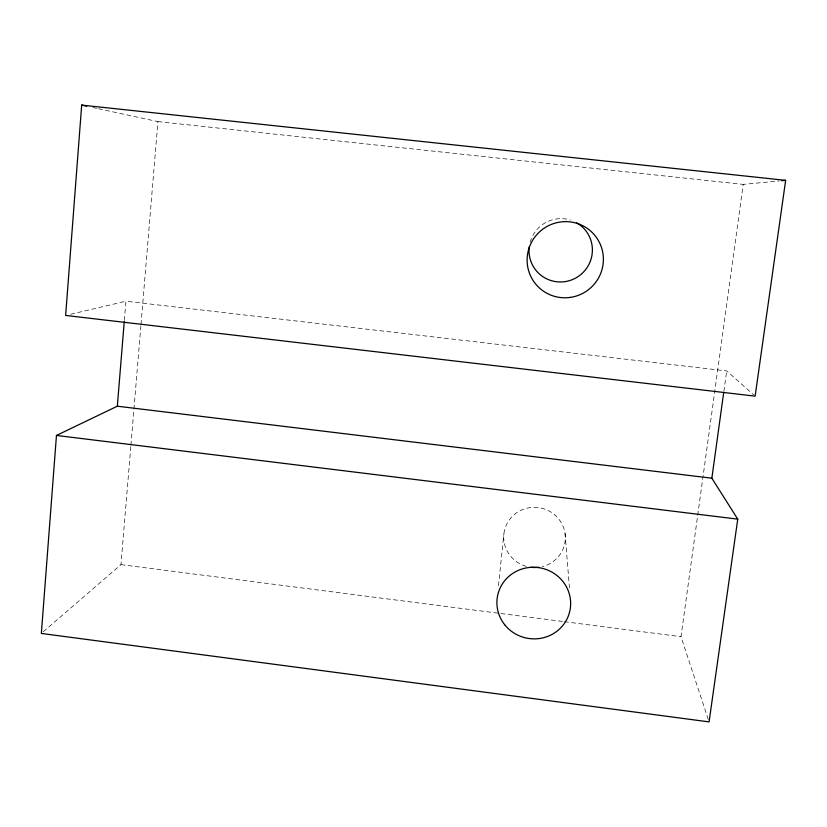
<?xml version="1.0" encoding="UTF-8"?>
<svg xmlns="http://www.w3.org/2000/svg" width="827" height="827" viewBox="0 0 827 827"><rect width="100%" height="100%" fill="white"/><g stroke="black" fill="none" stroke-linecap="round" stroke-linejoin="round"><path stroke-width="0.62" stroke-dasharray="4.13 3.1" d="M124.35 320.421L125.921 301.214L726.695 370.93L754.183 395.306M43.293 631.756L120.959 564.634L130.821 446.497M130.924 445.205L140.89 325.786M140.993 324.494L157.926 121.6L97.937 108.626M498.464 585.795L503.912 533.684M708.274 719.459L681.003 636.697L743.225 184.39L779.22 180.958M723.873 391.357L726.695 370.93M70.657 314.26L125.921 301.214M157.926 121.6L743.225 184.39M120.959 564.634L563.094 621.522M564.376 621.687L681.003 636.697M92.934 107.541L96.687 108.358M565.037 533.456L569.689 590.86M530.138 242.239A31.839 31.519 -43.4 0 1 570.289 220.023M526.323 566.361A30.847 30.072 9.8 0 1 509.422 519.749A30.847 30.072 9.8 0 1 559.92 520.586A30.847 30.072 9.8 0 1 542.233 566.619"/><path stroke-width="1.24" d="M711.851 478.202L117.331 406.202L56.463 435.447L41.35 633.441L709.08 721.888L737.746 519.149L711.851 478.202L723.687 392.639M81.687 105.112L65.633 315.438L755.134 396.154L785.65 180.348L81.687 105.112L86.69 106.187M117.331 406.202L124.246 321.703M781.794 180.71L785.65 180.348M56.463 435.447L737.746 519.149M576.791 222.856A31.839 31.519 -43.4 0 1 589.961 262.169A31.839 31.519 -43.4 0 1 552.674 281.025A31.839 31.519 -43.4 0 1 529.228 246.891M538.853 567.25A30.847 30.072 9.8 0 1 530.831 567.26M570.537 297.369A38.3 37.908 -40.4 0 0 595.316 235.984A38.3 37.908 -40.4 0 0 529.9 245.795A38.3 37.908 -40.4 0 0 570.537 297.369M504.708 624.757A36.936 35.768 11.5 0 0 567.973 616.911A36.936 35.768 11.5 0 0 528.66 567.549A36.936 35.768 11.5 0 0 504.708 624.757"/></g></svg>
